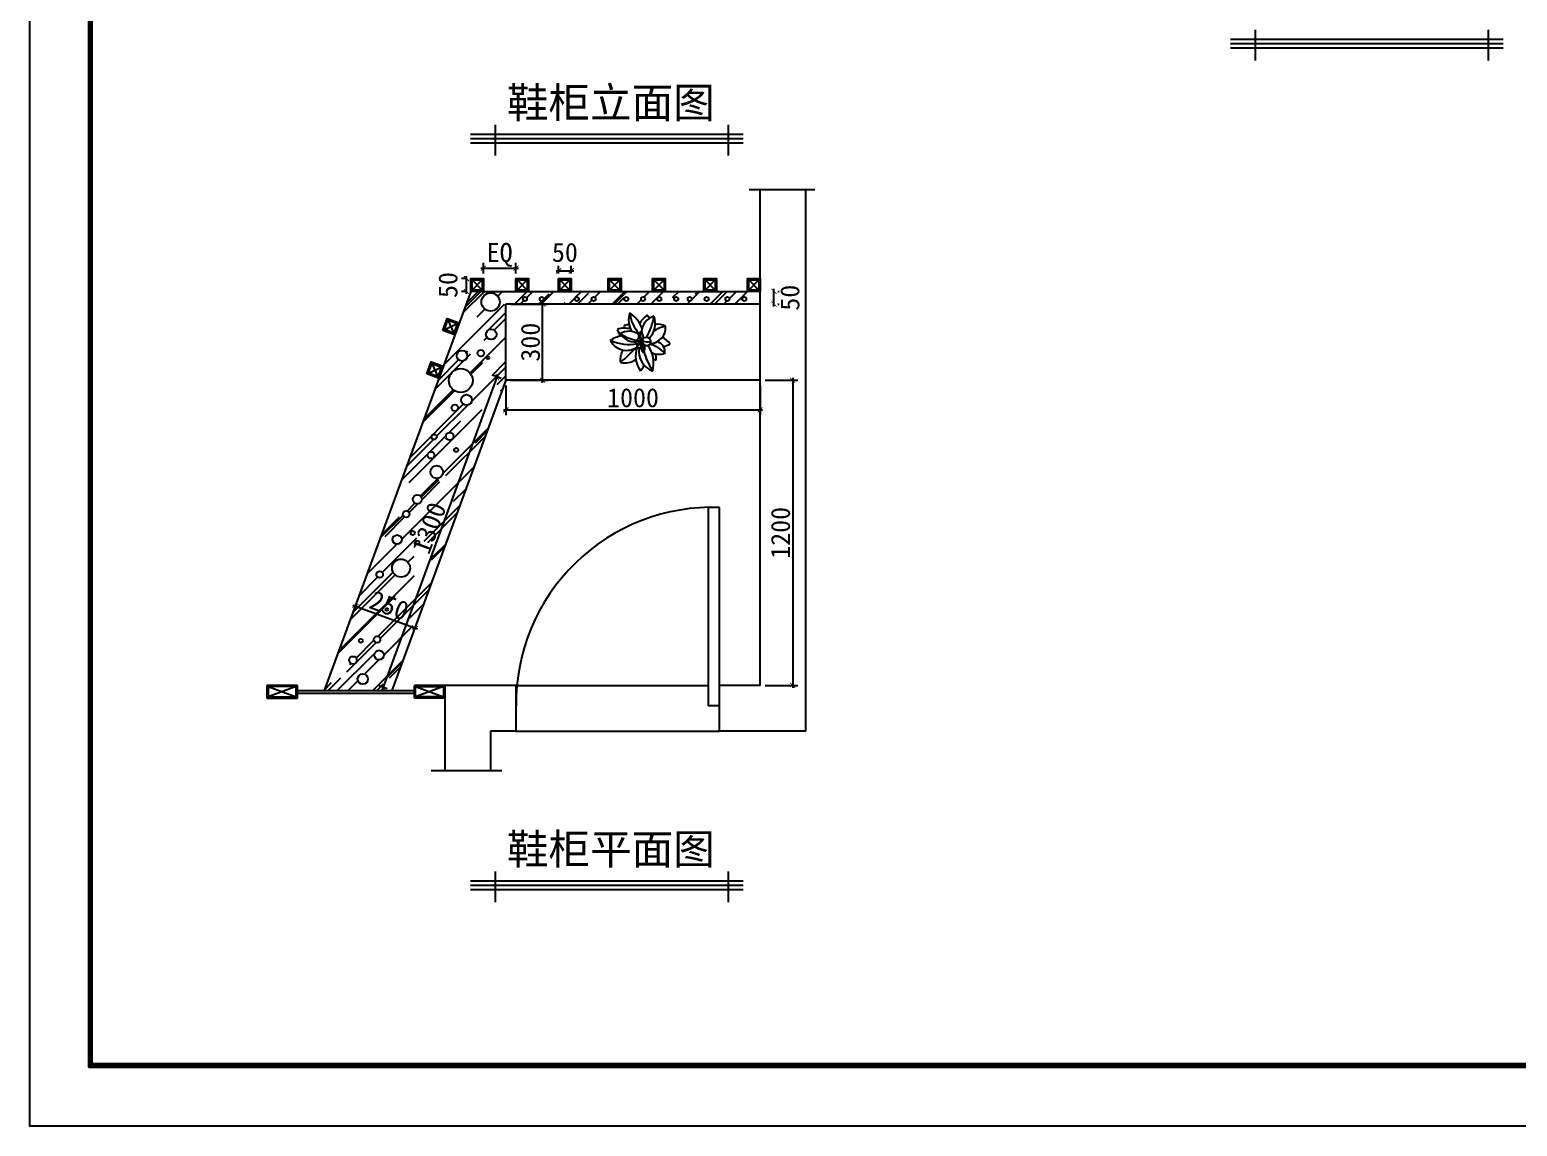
# Model space of a CAD drawing. Header units: millimetres. Extents: x 71641 to 191108, y -23091 to 29972.
# Drawn here: x 71641 to 77492, y -9624 to -5311 of the extents above; entities that cross this region are included whole.
import ezdxf

# ---------------------------------------------------------------- set-up
doc = ezdxf.new("R2010")
doc.units = ezdxf.units.MM
doc.layers.add('00', color=1, linetype='Continuous')
doc.layers.add('ZHUWU', color=80, linetype='Continuous')
doc.styles.add('30', font='SimSun.ttf', dxfattribs={"height": 75})
doc.styles.get("Standard").update_dxf_attribs({"font": 'SimSun.ttf', "height": 150})
doc.dimstyles.new('30', dxfattribs={"dimscale": 0, "dimtxt": 90, "dimasz": 20, "dimexe": 20, "dimexo": 20, "dimgap": 10, "dimtad": 1, "dimdec": 0, "dimzin": 0, "dimdsep": 46, "dimtxsty": '30', "dimblk": 'ARCHTICK', "dimcen": 20, "dimdle": 10, "dimclrd": 8, "dimclre": 8, "dimclrt": 2, "dimadec": 0, "dimazin": 0, "dimtfac": 1, "dimtdec": 0, "dimtmove": 2, "dimatfit": 3, "dimldrblk": 'DOT', "dimfxl": 0, "dimtolj": 2, "dimtzin": 0, "dimlwd": -1, "dimarcsym": 0})

# ---------------------------------------------------------------- blocks, each defined once
blk = doc.blocks.new('_ARCHTICK')
at = {"color": 0, "linetype": 'ByBlock', "const_width": 0.15}
blk.add_lwpolyline([(-0.5, -0.5), (0.5, 0.5)], dxfattribs=at)
blk = doc.blocks.new('*D100')
at = {"color": 8, "lineweight": -2}
for p, q in [((73514.1, -6709.4), (73514.1, -6825.9)), ((74514.1, -6709.4), (74514.1, -6825.9))]:
    blk.add_line(p, q, dxfattribs=at)
at = {"color": 8}
blk.add_line((73504.1, -6805.9), (74524.1, -6805.9), dxfattribs=at)
at = {"layer": 'Defpoints', "color": 0}
for p in [(73514.1, -6689.4), (74514.1, -6689.4), (74514.1, -6805.9)]:
    blk.add_point(p, dxfattribs=at)
at = {"color": 8, "xscale": 20, "yscale": 20, "zscale": 20, "rotation": 180}
blk.add_blockref('_ARCHTICK', (73514.1, -6805.9), dxfattribs=at)
at = {"color": 8, "xscale": 20, "yscale": 20, "zscale": 20}
blk.add_blockref('_ARCHTICK', (74514.1, -6805.9), dxfattribs=at)
at = {"color": 2, "insert": (74014.1, -6758.4), "char_height": 75, "attachment_point": 5, "style": '30'}
blk.add_mtext('\\A2;1000', dxfattribs=at)
blk = doc.blocks.new('_Dot')
at = {"color": 0, "linetype": 'ByBlock', "lineweight": -2}
blk.add_line((-0.5, 0), (-1, 0), dxfattribs=at)
at = {"color": 0, "linetype": 'ByBlock', "const_width": 0.5}
blk.add_lwpolyline([(-0.25, 0, 1), (0.25, 0, 1)], format="xyb", close=True, dxfattribs=at)
blk = doc.blocks.new('DOT')
at = {"color": 0, "linetype": 'ByBlock'}
blk.add_line((-0.5, 0), (-1, 0), dxfattribs=at)
at = {"color": 0, "linetype": 'ByBlock', "const_width": 0.5}
blk.add_lwpolyline([(-0.25, 0, 1), (0.25, 0, 1)], format="xyb", close=True, dxfattribs=at)
blk = doc.blocks.new('*D101')
at = {"color": 8, "lineweight": -2}
for p, q in [((73534.1, -6389.4), (73678.4, -6389.4)), ((73534.1, -6689.4), (73678.4, -6689.4))]:
    blk.add_line(p, q, dxfattribs=at)
at = {"color": 8}
blk.add_line((73658.4, -6699.4), (73658.4, -6379.4), dxfattribs=at)
at = {"layer": 'Defpoints', "color": 0}
for p in [(73514.1, -6389.4), (73658.4, -6389.4), (73514.1, -6689.4)]:
    blk.add_point(p, dxfattribs=at)
at = {"color": 8, "xscale": 20, "yscale": 20, "zscale": 20}
for p, rotation in [((73658.4, -6389.4), 90), ((73658.4, -6689.4), 270)]:
    blk.add_blockref('_ARCHTICK', p, dxfattribs=dict(at, rotation=rotation))
at = {"color": 2, "insert": (73610.9, -6539.4), "char_height": 75, "attachment_point": 5, "rotation": 90, "style": '30'}
blk.add_mtext('\\A2;300', dxfattribs=at)
blk = doc.blocks.new('*D102')
at = {"color": 8}
blk.add_line((73415.9, -6247.9), (73563.1, -6247.9), dxfattribs=at)
at = {"color": 8, "lineweight": -2}
for p, q in [((73425.9, -6269.6), (73425.9, -6227.9)), ((73553.1, -6269.6), (73553.1, -6227.9))]:
    blk.add_line(p, q, dxfattribs=at)
at = {"layer": 'Defpoints', "color": 0}
for p in [(73553.1, -6247.9), (73425.9, -6289.6), (73553.1, -6289.6)]:
    blk.add_point(p, dxfattribs=at)
at = {"color": 8, "xscale": 20, "yscale": 20, "zscale": 20, "rotation": 180}
blk.add_blockref('_ARCHTICK', (73425.9, -6247.9), dxfattribs=at)
at = {"color": 8, "xscale": 20, "yscale": 20, "zscale": 20}
blk.add_blockref('_ARCHTICK', (73553.1, -6247.9), dxfattribs=at)
at = {"color": 2, "insert": (73489.5, -6196.2), "char_height": 75, "attachment_point": 5, "style": '30'}
blk.add_mtext('\\A2;EQ', dxfattribs=at)
blk = doc.blocks.new('*D103')
at = {"color": 8}
blk.add_line((73711.2, -6259.2), (73781.2, -6259.2), dxfattribs=at)
at = {"color": 8, "lineweight": -2}
for p, q in [((73721.2, -6269.6), (73721.2, -6239.2)), ((73771.2, -6269.6), (73771.2, -6239.2))]:
    blk.add_line(p, q, dxfattribs=at)
at = {"layer": 'Defpoints', "color": 0}
for p in [(73771.2, -6259.2), (73721.2, -6289.6), (73771.2, -6289.6)]:
    blk.add_point(p, dxfattribs=at)
at = {"color": 8, "xscale": 20, "yscale": 20, "zscale": 20, "rotation": 180}
blk.add_blockref('_ARCHTICK', (73721.2, -6259.2), dxfattribs=at)
at = {"color": 8, "xscale": 20, "yscale": 20, "zscale": 20}
blk.add_blockref('_ARCHTICK', (73771.2, -6259.2), dxfattribs=at)
at = {"color": 2, "insert": (73746.2, -6186.7), "char_height": 75, "attachment_point": 5, "style": '30'}
blk.add_mtext('\\A2;50', dxfattribs=at)
blk = doc.blocks.new('*D104')
at = {"color": 8}
blk.add_line((73028.8, -7906.4), (73484, -6667.1), dxfattribs=at)
at = {"color": 8, "lineweight": -2}
for p, q in [((73495.4, -6681.9), (73461.7, -6669.6)), ((73047.1, -7902.5), (73013.5, -7890.2))]:
    blk.add_line(p, q, dxfattribs=at)
at = {"layer": 'Defpoints', "color": 0}
for p in [(73480.5, -6676.5), (73514.1, -6688.8), (73065.9, -7909.4)]:
    blk.add_point(p, dxfattribs=at)
at = {"color": 8, "xscale": 20, "yscale": 20, "zscale": 20}
for p, rotation in [((73480.5, -6676.5), 69.83501960550427), ((73032.3, -7897), 249.8350196055043)]:
    blk.add_blockref('_ARCHTICK', p, dxfattribs=dict(at, rotation=rotation))
at = {"color": 2, "insert": (73211.8, -7270.4), "char_height": 75, "attachment_point": 5, "rotation": 69.83502, "style": '30'}
blk.add_mtext('\\A2;1300', dxfattribs=at)
blk = doc.blocks.new('*D105')
at = {"color": 8}
blk.add_line((72912.2, -7573.6), (73165.7, -7666.7), dxfattribs=at)
at = {"layer": 'Defpoints', "color": 0}
for p in [(72921.6, -7577.1), (73156.3, -7663.3), (73156.3, -7663.3)]:
    blk.add_point(p, dxfattribs=at)
at = {"color": 8, "xscale": 20, "yscale": 20, "zscale": 20}
for p, rotation in [((72921.6, -7577.1), 159.8350196055034), ((73156.3, -7663.3), 339.8350196055034)]:
    blk.add_blockref('_ARCHTICK', p, dxfattribs=dict(at, rotation=rotation))
at = {"color": 2, "insert": (73055.3, -7575.6), "char_height": 75, "attachment_point": 5, "rotation": 339.83502, "style": '30'}
blk.add_mtext('\\A2;250', dxfattribs=at)
blk = doc.blocks.new('*D106')
at = {"color": 8}
blk.add_line((74568.4, -6399.4), (74568.4, -6329.6), dxfattribs=at)
at = {"color": 8, "lineweight": -2}
for p, q in [((74583.6, -6339.6), (74588.4, -6339.6)), ((74583.6, -6389.4), (74588.4, -6389.4))]:
    blk.add_line(p, q, dxfattribs=at)
at = {"layer": 'Defpoints', "color": 0}
for p in [(74563.6, -6339.6), (74568.4, -6339.6), (74563.6, -6389.4)]:
    blk.add_point(p, dxfattribs=at)
at = {"color": 8, "xscale": 20, "yscale": 20, "zscale": 20}
for p, rotation in [((74568.4, -6339.6), 90), ((74568.4, -6389.4), 270)]:
    blk.add_blockref('_ARCHTICK', p, dxfattribs=dict(at, rotation=rotation))
at = {"color": 2, "insert": (74631.6, -6364.5), "char_height": 75, "attachment_point": 5, "rotation": 90, "style": '30'}
blk.add_mtext('\\A2;50', dxfattribs=at)
blk = doc.blocks.new('*D109')
at = {"color": 8, "lineweight": -2}
for p, q in [((74534.1, -6689.4), (74662.2, -6689.4)), ((74534.1, -7889.4), (74662.2, -7889.4))]:
    blk.add_line(p, q, dxfattribs=at)
at = {"color": 8}
blk.add_line((74642.2, -6679.4), (74642.2, -7899.4), dxfattribs=at)
at = {"layer": 'Defpoints', "color": 0}
for p in [(74514.1, -6689.4), (74514.1, -7889.4), (74642.2, -7889.4)]:
    blk.add_point(p, dxfattribs=at)
at = {"color": 8, "xscale": 20, "yscale": 20, "zscale": 20}
for p, rotation in [((74642.2, -6689.4), 90), ((74642.2, -7889.4), 270)]:
    blk.add_blockref('_ARCHTICK', p, dxfattribs=dict(at, rotation=rotation))
at = {"color": 2, "insert": (74594.7, -7289.4), "char_height": 75, "attachment_point": 5, "rotation": 90, "style": '30'}
blk.add_mtext('\\A2;1200', dxfattribs=at)
blk = doc.blocks.new('*D110')
at = {"color": 8, "lineweight": -2}
for p, q in [((73355.9, -6289.6), (73339.1, -6289.6)), ((73355.9, -6339.6), (73339.1, -6339.6))]:
    blk.add_line(p, q, dxfattribs=at)
at = {"color": 8}
blk.add_line((73359.1, -6349.6), (73359.1, -6279.6), dxfattribs=at)
at = {"layer": 'Defpoints', "color": 0}
for p in [(73359.1, -6289.6), (73375.9, -6289.6), (73375.9, -6339.6)]:
    blk.add_point(p, dxfattribs=at)
at = {"color": 8, "xscale": 20, "yscale": 20, "zscale": 20}
for p, rotation in [((73359.1, -6289.6), 90), ((73359.1, -6339.6), 270)]:
    blk.add_blockref('_ARCHTICK', p, dxfattribs=dict(at, rotation=rotation))
at = {"color": 2, "insert": (73286.6, -6314.6), "char_height": 75, "attachment_point": 5, "rotation": 90, "style": '30'}
blk.add_mtext('\\A2;50', dxfattribs=at)

msp = doc.modelspace()

# ---------------------------------------------------------------- hatches: boundary and pattern name
h = msp.add_hatch()
h.set_pattern_fill('AR-RROOF', color=130, scale=4, angle=45, style=0)
h.set_pattern_definition([(45, (0, 421.13), (86.21046, 229.89456), [1524, -203.2, 508, -101.6]), (45, (59.63, 552.6), (-167.39197, 23.70788), [304.8, -33.528, 609.6, -76.2]), (45, (-25.145, 518.12), (325.44448, 421.71283), [812.8, -142.24, 406.4, -101.6])])
h.paths.add_polyline_path([(73514.1, -6389.4), (74514.1, -6389.4), (74514.1, -6339.6), (74464.1, -6339.6), (73425.9, -6339.6), (73375.9, -6339.6), (72799.6, -7909.4), (73065.9, -7909.4), (73514.1, -6688.8)])
h.paths.add_polyline_path([(73383.5, -6690.1, -1), (73289.4, -6690.1, -1)], flags=16)
h.paths.add_polyline_path([(73402.5, -6582.9, -1), (73428.5, -6582.9, -1)], flags=16)
h.paths.add_polyline_path([(73438.5, -6600.8, -1), (73448.7, -6600.8, -1)], flags=16)
h.paths.add_polyline_path([(73320.9, -6593.1, -1), (73362.1, -6593.1, -1)], flags=16)
h.paths.add_polyline_path([(73380.4, -6766.7, -1), (73338.3, -6766.7, -1)], flags=16)
h.paths.add_polyline_path([(73435.8, -6508.9, -1), (73476.9, -6508.9, -1)], flags=16)
h.paths.add_polyline_path([(73326.5, -6797.4, -1), (73300.4, -6797.4, -1)], flags=16)
h.paths.add_polyline_path([(73418, -6381.2, -1), (73489.6, -6381.2, -1)], flags=16)
h.paths.add_polyline_path([(73308.6, -6909.7, -1), (73277.5, -6909.7, -1)], flags=16)
h.paths.add_polyline_path([(73242, -6912.3, -1), (73221.6, -6912.3, -1)], flags=16)
h.paths.add_polyline_path([(73326.6, -6963.3, -1), (73310.5, -6963.3, -1)], flags=16)
h.paths.add_polyline_path([(73580.8, -6369.4, -1), (73596.9, -6369.4, -1)], flags=16)
h.paths.add_polyline_path([(73647.1, -6369.4, -1), (73663.3, -6369.4, -1)], flags=16)
h.paths.add_polyline_path([(73232.8, -6983.8, -1), (73205.3, -6983.8, -1)], flags=16)
h.paths.add_polyline_path([(73267.2, -7050.1, -1), (73216.9, -7050.1, -1)], flags=16)
h.paths.add_polyline_path([(73784.9, -6369.4, -1), (73801, -6369.4, -1)], flags=16)
h.paths.add_polyline_path([(73851.2, -6369.4, -1), (73867.4, -6369.4, -1)], flags=16)
h.paths.add_polyline_path([(73183.3, -7157.4, -1), (73147.6, -7157.4, -1)], flags=16)
h.paths.add_polyline_path([(73134.9, -7216.1, -1), (73109.4, -7216.1, -1)], flags=16)
h.paths.add_polyline_path([(73995.5, -6369.4, -1), (73979.3, -6369.4, -1)], flags=16)
h.paths.add_polyline_path([(73155.7, -7290.1, -1), (73139.6, -7290.1, -1)], flags=0)
h.paths.add_polyline_path([(74061.8, -6369.4, -1), (74045.6, -6369.4, -1)], flags=16)
h.paths.add_polyline_path([(73173.6, -7328.4, -1), (73157.4, -7328.4, -1)], flags=0)
h.paths.add_polyline_path([(73104.3, -7315.7, -1), (73068.5, -7315.7, -1)], flags=16)
h.paths.add_polyline_path([(74125.6, -6369.4, -1), (74109.4, -6369.4, -1)], flags=16)
h.paths.add_polyline_path([(73137.2, -7428, -1), (73066.2, -7428, -1)], flags=16)
h.paths.add_polyline_path([(74191.9, -6369.4, -1), (74175.8, -6369.4, -1)], flags=16)
h.paths.add_polyline_path([(74245.5, -6369.4, -1), (74229.3, -6369.4, -1)], flags=16)
h.paths.add_polyline_path([(73030.5, -7453.5, -1), (73004.5, -7453.5, -1)], flags=16)
h.paths.add_polyline_path([(74311.8, -6369.4, -1), (74295.7, -6369.4, -1)], flags=16)
h.paths.add_polyline_path([(73050.7, -7591.4, -1), (73040.5, -7591.4, -1)], flags=0)
h.paths.add_polyline_path([(74393.4, -6369.4, -1), (74377.3, -6369.4, -1)], flags=16)
h.paths.add_polyline_path([(74459.8, -6369.4, -1), (74443.6, -6369.4, -1)], flags=16)
h.paths.add_polyline_path([(73020.1, -7708.8, -1), (72994.6, -7708.8, -1)], flags=16)
h.paths.add_polyline_path([(72951.2, -7713.9, -1), (72935.9, -7713.9, -1)], flags=16)
h.paths.add_polyline_path([(73033.5, -7770.1, -1), (72996.4, -7770.1, -1)], flags=16)
h.paths.add_polyline_path([(72928.2, -7790.5, -1), (72897.6, -7790.5, -1)], flags=16)
h.paths.add_polyline_path([(72971.6, -7864.6, -1), (72930.8, -7864.6, -1)], flags=16)
h.paths.add_polyline_path([(73118.8, -7360.5), (73199.2, -7141.5), (73304.8, -7180.3), (73224.4, -7399.3)], flags=24)
h.paths.add_polyline_path([(72987.1, -7490.6), (73162.3, -7555), (73123.5, -7660.6), (72948.3, -7596.2)], flags=24)

# ---------------------------------------------------------------- linework, layer by layer
at = {"color": 1}
for p, q in [((74470.4, -5938.6), (74729.6, -5938.6)), ((73220.6, -8224.6), (73497.8, -8224.6))]:
    msp.add_line(p, q, dxfattribs=at)
for p, q in [((74514.1, -7889.4), (74514.1, -5938.6)), ((74694.1, -8069.4), (74694.1, -5938.6)), ((73274.1, -7889.4), (73274.1, -8224.6)), ((73557.4, -7889.4), (73274.1, -7889.4)), ((74514.1, -7889.4), (74354.1, -7889.4)), ((73454.1, -8069.4), (73454.1, -8224.6)), ((73554.1, -8069.4), (73454.1, -8069.4)), ((74694.1, -8069.4), (74354.1, -8069.4))]:
    msp.add_line(p, q)
at = {"color": 8}
for p, q in [((73380.9, -6294.6), (73420.9, -6334.6)), ((73380.9, -6334.6), (73420.9, -6294.6)), ((73558.1, -6294.6), (73598.1, -6334.6)), ((73558.1, -6334.6), (73598.1, -6294.6)), ((73726.2, -6294.6), (73766.2, -6334.6)), ((73726.2, -6334.6), (73766.2, -6294.6)), ((73922, -6334.6), (73962, -6294.6)), ((73922, -6294.6), (73962, -6334.6)), ((74096.1, -6334.6), (74136.1, -6294.6)), ((74096.1, -6294.6), (74136.1, -6334.6)), ((74297.8, -6334.6), (74337.8, -6294.6)), ((74297.8, -6294.6), (74337.8, -6334.6)), ((74469.1, -6334.6), (74509.1, -6294.6)), ((74469.1, -6294.6), (74509.1, -6334.6)), ((73272.1, -6490), (73323.5, -6466.3)), ((73286, -6452.5), (73309.7, -6503.9)), ((73209.1, -6660.8), (73260.5, -6637.1)), ((73223, -6623.2), (73246.7, -6674.6)), ((72579.3, -7894.4), (72689.3, -7934.4)), ((72689.3, -7894.4), (72579.3, -7934.4)), ((73159.1, -7894.4), (73269.1, -7934.4)), ((73269.1, -7894.4), (73159.1, -7934.4)), ((73554.1, -7889.4), (74309.1, -7889.4)), ((73554.1, -7889.4), (73557.4, -7889.4)), ((73554.1, -8069.4), (74354.1, -8069.4))]:
    msp.add_line(p, q, dxfattribs=at)
at = {"color": 3}
for p, q in [((73375.9, -6339.6), (72799.6, -7909.4)), ((73425.9, -6339.6), (74464.1, -6339.6)), ((74514.1, -6389.4), (73514.1, -6389.4)), ((73514.1, -6689.4), (73514.1, -6389.4)), ((73514.1, -6688.8), (73065.9, -7909.4)), ((74514.1, -6689.4), (73514.1, -6689.4)), ((74354.1, -7189.4), (74309.1, -7189.4)), ((74309.1, -7189.4), (74309.1, -7969.4)), ((74354.1, -7969.4), (74354.1, -7189.4)), ((72574.3, -7889.4), (72574.3, -7939.4)), ((72694.3, -7889.4), (72574.3, -7889.4)), ((72694.3, -7939.4), (72694.3, -7889.4)), ((72694.3, -7939.4), (72694.3, -7889.4)), ((72694.3, -7939.4), (72694.3, -7889.4)), ((73154.1, -7939.4), (73154.1, -7889.4)), ((73274.1, -7889.4), (73154.1, -7889.4)), ((72574.3, -7939.4), (72694.3, -7939.4)), ((73274.1, -7939.4), (73154.1, -7939.4)), ((74354.1, -7969.4), (74309.1, -7969.4))]:
    msp.add_line(p, q, dxfattribs=at)
at = {"color": 140}
for p, q in [((72579.3, -7894.4), (72579.3, -7934.4)), ((72689.3, -7894.4), (72579.3, -7894.4)), ((72689.3, -7934.4), (72689.3, -7894.4)), ((73159.1, -7934.4), (73159.1, -7894.4)), ((73159.1, -7894.4), (73269.1, -7894.4)), ((73269.1, -7894.4), (73269.1, -7934.4)), ((72579.3, -7934.4), (72689.3, -7934.4)), ((73269.1, -7934.4), (73159.1, -7934.4))]:
    msp.add_line(p, q, dxfattribs=at)
at = {"color": 0}
for p, q in [((73554.1, -8069.4), (73554.1, -7889.4)), ((73554.1, -8069.4), (73554.1, -7889.4)), ((74354.1, -8069.4), (74354.1, -7889.4))]:
    msp.add_line(p, q, dxfattribs=at)
at = {"color": 4}
for p, q in [((72694.3, -7909.4), (73154.1, -7909.4)), ((72694.3, -7919.4), (73154.1, -7919.4))]:
    msp.add_line(p, q, dxfattribs=at)
at = {"color": 3, "lineweight": -2}
msp.add_line((71873.6, -9390.9), (83355.2, -9390.9), dxfattribs=at)
for points in [[(71873.6, -1371.3), (83355.2, -1371.3), (83355.2, -9390.9), (71873.6, -9390.9)], [(71880.1, -1377.8), (83348.7, -1377.8), (83348.7, -9384.4), (71880.1, -9384.4)], [(71886.6, -1384.3), (83342.2, -1384.3), (83342.2, -9377.9), (71886.6, -9377.9)]]:
    msp.add_lwpolyline(points, close=True, dxfattribs=at)
at = {"color": 3}
for points in [[(73375.9, -6339.6), (73375.9, -6289.6), (73425.9, -6289.6), (73425.9, -6339.6)], [(73553.1, -6339.6), (73553.1, -6289.6), (73603.1, -6289.6), (73603.1, -6339.6)], [(73721.2, -6339.6), (73721.2, -6289.6), (73771.2, -6289.6), (73771.2, -6339.6)], [(73917, -6339.6), (73917, -6289.6), (73967, -6289.6), (73967, -6339.6)], [(74091.1, -6339.6), (74091.1, -6289.6), (74141.1, -6289.6), (74141.1, -6339.6)], [(74292.8, -6339.6), (74292.8, -6289.6), (74342.8, -6289.6), (74342.8, -6339.6)], [(74464.1, -6339.6), (74464.1, -6289.6), (74514.1, -6289.6), (74514.1, -6339.6)], [(73265.7, -6493), (73283, -6446.1), (73329.9, -6463.4), (73312.6, -6510.3)], [(73202.7, -6663.7), (73220, -6616.8), (73266.9, -6634.1), (73249.6, -6681)]]:
    msp.add_lwpolyline(points, close=True, dxfattribs=at)
at = {"color": 130}
for points in [[(73380.9, -6334.6), (73380.9, -6294.6), (73420.9, -6294.6), (73420.9, -6334.6)], [(73558.1, -6334.6), (73558.1, -6294.6), (73598.1, -6294.6), (73598.1, -6334.6)], [(73726.2, -6334.6), (73726.2, -6294.6), (73766.2, -6294.6), (73766.2, -6334.6)], [(73922, -6334.6), (73922, -6294.6), (73962, -6294.6), (73962, -6334.6)], [(74096.1, -6334.6), (74096.1, -6294.6), (74136.1, -6294.6), (74136.1, -6334.6)], [(74297.8, -6334.6), (74297.8, -6294.6), (74337.8, -6294.6), (74337.8, -6334.6)], [(74469.1, -6334.6), (74469.1, -6294.6), (74509.1, -6294.6), (74509.1, -6334.6)], [(73272.1, -6490), (73286, -6452.5), (73323.5, -6466.3), (73309.7, -6503.9)], [(73209.1, -6660.8), (73223, -6623.2), (73260.5, -6637.1), (73246.7, -6674.6)]]:
    msp.add_lwpolyline(points, close=True, dxfattribs=at)
at = {"color": 8}
for centre, radius in [((73453.8, -6381.2), 35.8), ((73588.9, -6369.4), 8.07), ((73655.2, -6369.4), 8.07), ((73793, -6369.4), 8.07), ((73859.3, -6369.4), 8.07), ((73987.4, -6369.4), 8.07), ((74053.7, -6369.4), 8.07), ((74117.5, -6369.4), 8.07), ((74183.8, -6369.4), 8.07), ((74237.4, -6369.4), 8.07), ((74303.7, -6369.4), 8.07), ((74385.4, -6369.4), 8.07), ((74451.7, -6369.4), 8.07), ((73456.3, -6508.9), 20.6), ((73341.5, -6593.1), 20.6), ((73415.5, -6582.9), 13), ((73443.6, -6600.8), 5.1), ((73336.4, -6690.1), 47), ((73313.5, -6797.4), 13), ((73359.4, -6766.7), 21), ((73231.8, -6912.3), 10.2), ((73293, -6909.7), 15.5), ((73318.6, -6963.3), 8.07), ((73219.1, -6983.8), 13.7), ((73242, -7050.1), 25.1), ((73165.5, -7157.4), 17.9), ((73122.1, -7216.1), 12.8), ((73086.4, -7315.7), 17.9), ((73147.6, -7290.1), 8.07), ((73165.5, -7328.4), 8.07), ((73101.7, -7428), 35.5), ((73017.5, -7453.5), 13), ((73045.6, -7591.4), 5.1), ((72943.5, -7713.9), 7.65), ((73007.3, -7708.8), 12.8), ((72912.9, -7790.5), 15.3), ((73015, -7770.1), 18.6), ((72951.2, -7864.6), 20.4)]:
    msp.add_circle(centre, radius, dxfattribs=at)
msp.add_arc((74326.4, -7961.2), 772.3, 87.94184, 180.60771, dxfattribs=at)
at = {"color": 3}
for p in [(73578.1, -6339.6), (73746.2, -6339.6), (73942, -6339.6), (74116.1, -6339.6), (74317.8, -6339.6)]:
    msp.add_point(p, dxfattribs=at)
at = {"layer": '00', "color": 8, "lineweight": -2}
for p, q in [((76461.7, -5310.7), (76461.7, -5431.6)), ((77378.1, -5310.7), (77378.1, -5431.6)), ((77437, -5349), (76364.7, -5349)), ((77437, -5383.2), (76364.7, -5383.2)), ((74447, -5723.1), (73374.7, -5723.1)), ((73471.7, -5684.8), (73471.7, -5805.7)), ((74388.1, -5684.8), (74388.1, -5805.7)), ((74447, -5757.2), (73374.7, -5757.2)), ((74447, -8659.6), (73374.7, -8659.6)), ((73471.7, -8621.3), (73471.7, -8742.2)), ((74388.1, -8621.3), (74388.1, -8742.2)), ((74447, -8693.7), (73374.7, -8693.7))]:
    msp.add_line(p, q, dxfattribs=at)
at = {"layer": '00', "color": 2, "lineweight": -2}
for p, q in [((77437, -5366.1), (76364.7, -5366.1)), ((74447, -5740.2), (73374.7, -5740.2)), ((74447, -8676.7), (73374.7, -8676.7))]:
    msp.add_line(p, q, dxfattribs=at)
at = {"layer": '00', "color": 8, "lineweight": -2}
msp.add_lwpolyline([(71641.1, -1138.7), (83587.7, -1138.7), (83587.7, -9623.5), (71641.1, -9623.5)], close=True, dxfattribs=at)
at = {"layer": 'ZHUWU', "color": 8}
for centre, radius, start, end in [((74082.2, -6451.6), 85.4, 160.6875, 212.59601), ((73932.1, -6528.6), 125.3, 20.09741, 56.09849), ((74146, -6408.1), 145.5, 188.25814, 222.04797), ((74103.5, -6495), 69, 116.80587, 155.36781), ((74020.4, -6474.4), 64.9, 26.36275, 37.86804), ((73981.4, -6571.1), 86.7, 74.32393, 109.48825), ((74032.9, -6463.1), 84.7, 198.07447, 217.77052), ((74011.9, -6478.7), 32.4, 169.85996, 190.23197), ((73996.7, -6524.5), 53.2, 87.40689, 108.44849), ((74112.4, -6500.3), 64.4, 103.67311, 179.45995), ((73844.2, -6393.9), 256.5, 330.73666, 349.52053), ((74015.1, -6464.8), 86.4, 316.58614, 18.20605), ((74077.9, -6480.9), 64.6, 273.76507, 3.11377), ((74159.5, -6581.2), 105.6, 99.09041, 127.61337), ((74112.7, -6522.1), 53.7, 56.44469, 102.16337), ((73988.7, -6621), 108.4, 100.29867, 126.09582), ((73988.3, -6499.9), 71.7, 207.80857, 305.42551), ((73997, -6378.6), 169.5, 245.99282, 281.36144), ((73998.7, -6562.6), 66, 54.84122, 122.54014), ((74025.5, -6461.6), 77.1, 216.10341, 269.20935), ((74061.3, -6363.7), 172.1, 236.37546, 258.33909), ((74039.1, -6539.8), 14.7, 39.19749, 193.93261), ((74040.9, -6567.5), 32.9, 71.81277, 120.1162), ((74037.4, -6516.8), 29.4, 244.65382, 258.39155), ((74042.2, -6553.5), 13.3, 89.17196, 214.22653), ((74050, -6562.2), 18.9, 98.14398, 167.57824), ((74056.6, -6514.7), 20.8, 119.40282, 210.38021), ((74046.1, -6536.5), 5.52, 39.17586, 164.36071), ((74047.2, -6534), 6.37, 184.90969, 314.44403), ((74076.8, -6510.4), 34.4, 158.4679, 209.81343), ((74071.6, -6556.6), 28.1, 153.79989, 234.2726), ((74013.4, -6522.6), 41.6, 356.58768, 37.42535), ((73987.9, -6503.5), 71.7, 324.89818, 327.00313), ((74067, -6539), 18.4, 7.47278, 154.24394), ((74137, -6553), 85.4, 173.18047, 196.00271), ((74033.6, -6535.8), 19.6, 339.71744, 20.28256), ((74067.9, -6535.4), 17.4, 205.30262, 356.24108), ((74072.8, -6490.6), 47.9, 245.83629, 284.55224), ((74029, -6560.2), 32.1, 324.98825, 17.06387), ((73964.2, -6623), 130.9, 346.77078, 33.0123), ((74051.2, -6661.9), 117.9, 42.25552, 75.69506), ((74097.8, -6578.1), 42, 350.58107, 74.63797), ((74105.9, -6580.4), 63.7, 32.47267, 69.05079), ((74114.4, -6481.2), 79.2, 284.73244, 304.8337), ((74039.8, -6607.7), 75.7, 150.33224, 187.97066), ((73257.8, -5804.2), 1079, 310.93536, 315.67552), ((73981.1, -6544.1), 77, 257.76907, 305.08518), ((74121.7, -6593.2), 97.3, 159.78462, 217.03678), ((74036.3, -6547.3), 14.9, 250.01093, 299.93847), ((74119.9, -6574.8), 83.1, 171.30435, 250.1383), ((74248.9, -6528.9), 197.6, 193.74047, 216.68703), ((74116.4, -6529.6), 57.6, 240.05809, 293.27412), ((74127.4, -6539.5), 74.2, 243.18566, 252.26967), ((74038.3, -6603.4), 66.8, 354.17308, 15.4252), ((73964.5, -6585.4), 103.7, 320.74235, 334.31988)]:
    msp.add_arc(centre, radius, start, end, dxfattribs=at)

# ---------------------------------------------------------------- texts
at = {"color": 8, "char_height": 120, "width": 4291.546, "attachment_point": 3}
for s, insert in [('{\\C2;鞋柜立面图}', (74336.2, -5537.1)), ('{\\C2;鞋柜平面图}', (74336.2, -8473.6))]:
    msp.add_mtext(s, dxfattribs=dict(at, insert=insert))

# ---------------------------------------------------------------- dimensions: what is measured, and where the dimension line sits
at = {"color": 3}
for p1, p2, distance, picture, middle in [((73721.2, -6289.6), (73771.2, -6289.6), 30.4, '*D103', (73746.2, -6186.7)), ((73375.9, -6339.6), (73375.9, -6289.6), 16.9, '*D110', (73286.6, -6314.6)), ((73514.1, -6689.4), (73514.1, -6389.4), -144.2, '*D101', (73610.9, -6539.4)), ((73065.9, -7909.4), (73514.1, -6688.8), 35.8, '*D104', (73211.8, -7270.4)), ((73514.1, -6689.4), (74514.1, -6689.4), -116.5, '*D100', (74014.1, -6758.4)), ((74514.1, -6689.4), (74514.1, -7889.4), 128.1, '*D109', (74594.7, -7289.4)), ((72921.6, -7577.1), (73156.3, -7663.3), 0, '*D105', (73055.3, -7575.6))]:
    dim = msp.add_aligned_dim(p1=p1, p2=p2, distance=distance, dimstyle='30', override={"dimscale": 1, "dimtxt": 75, "dimldrblk": 'DOT'}, dxfattribs=at)
    dim.commit()
    dim.dimension.update_dxf_attribs({"geometry": picture, "text_midpoint": middle})
dim = msp.add_aligned_dim(p1=(73425.9, -6289.6), p2=(73553.1, -6289.6), distance=41.7, text='EQ', dimstyle='30', override={"dimscale": 1, "dimtxt": 75, "dimldrblk": 'DOT'}, dxfattribs=at)
dim.commit()
dim.dimension.update_dxf_attribs({"geometry": '*D102', "text_midpoint": (73489.5, -6196.2)})
dim = msp.add_linear_dim(base=(74568.4, -6339.6), p1=(74563.6, -6389.4), p2=(74563.6, -6339.6), angle=90, dimstyle='30', override={"dimscale": 1, "dimtxt": 75, "dimldrblk": 'DOT'}, dxfattribs=at)
dim.commit()
dim.dimension.update_dxf_attribs({"geometry": '*D106', "text_midpoint": (74631.6, -6364.5), "dimtype": 161})

doc.saveas('drawing.dxf')
